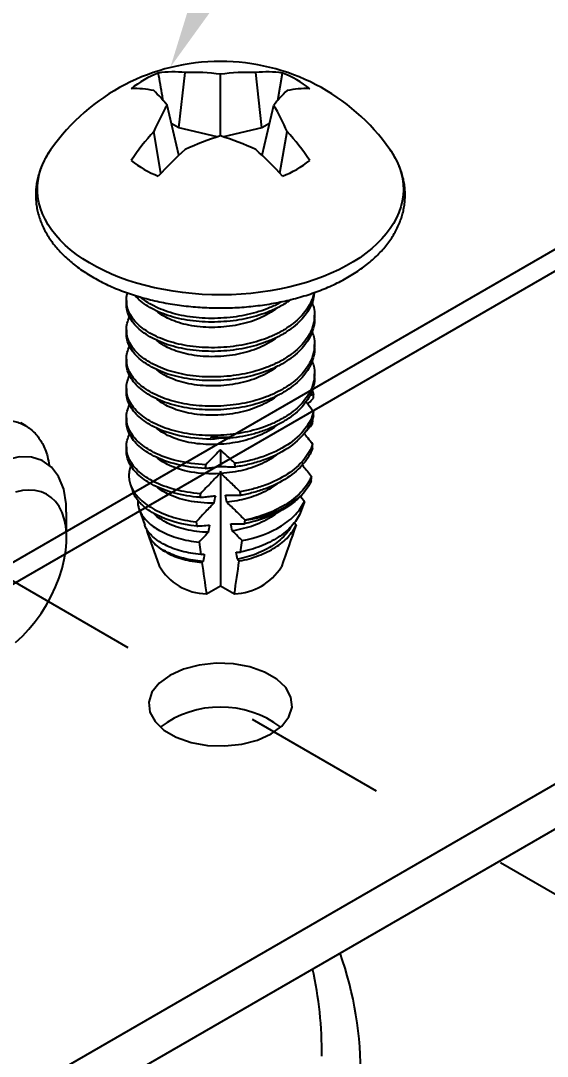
# Model space of a CAD drawing. Extents: x 0 to 17.5, y -9 to 0.
# Drawn here: x 11.488 to 11.947, y -4.845 to -3.943 of the extents above; entities that cross this region are included whole.
import ezdxf
from ezdxf import colors
from ezdxf.entities.mleader import LeaderData, LeaderLine
from ezdxf.math import Vec2, Vec3

# ---------------------------------------------------------------- set-up
doc = ezdxf.new("R2010")
doc.units = 0
doc.header["$LTSCALE"] = 0.5
doc.header["$MEASUREMENT"] = 0
doc.linetypes.add('CENTER', pattern=[2, 1.25, -0.25, 0.25, -0.25])
for name, color, linetype in [('Centerline', 210, 'CENTER'), ('FAB DWG', 221, 'CONTINUOUS'), ('Hardware', 242, 'CONTINUOUS'), ('WallMount Bracket', 190, 'CONTINUOUS')]:
    doc.layers.add(name, color=color, linetype=linetype)
doc.styles.get("Standard").update_dxf_attribs({"font": 'arial.ttf'})

msp = doc.modelspace()

# ---------------------------------------------------------------- linework, layer by layer
at = {"layer": 'Centerline', "transparency": 16777216}
msp.add_line((11.03996, -4.17662), (15.11535, -6.52955), dxfattribs=at)
at = {"layer": 'Hardware', "linetype": 'Continuous', "lineweight": 25, "transparency": 16777216}
for p, q in [((11.62574, -4.03639), (11.63106, -3.98826)), ((11.66189, -4.04351), (11.66189, -3.98979)), ((11.69805, -4.03639), (11.69272, -3.98826)), ((11.7118, -4.01267), (11.71605, -3.9887)), ((11.62559, -4.0604), (11.61536, -4.01665)), ((11.6982, -4.0604), (11.70842, -4.01665)), ((11.62574, -4.03639), (11.61908, -4.03255)), ((11.70471, -4.03255), (11.69805, -4.03639)), ((11.61003, -4.07606), (11.6038, -4.0396)), ((11.65916, -4.04439), (11.62574, -4.03639)), ((11.69805, -4.03639), (11.66463, -4.04439)), ((11.71375, -4.07606), (11.71999, -4.0396)), ((11.57989, -4.18695), (11.57989, -4.19014)), ((11.74389, -4.2029), (11.74389, -4.19971)), ((11.57989, -4.21247), (11.57989, -4.21566)), ((11.74389, -4.22841), (11.74389, -4.22522)), ((11.57989, -4.23798), (11.57989, -4.24117)), ((11.74389, -4.25393), (11.74389, -4.25074)), ((11.57989, -4.2635), (11.57989, -4.26669)), ((11.74178, -4.2651), (11.7431, -4.2691)), ((11.7431, -4.2691), (11.73978, -4.26966)), ((11.49219, -4.29612), (11.48777, -4.29357)), ((11.57989, -4.28902), (11.57989, -4.29221)), ((11.74232, -4.29173), (11.74134, -4.29186)), ((11.74181, -4.2905), (11.74232, -4.29173)), ((11.66189, -4.30602), (11.66189, -4.30653)), ((11.57989, -4.31453), (11.57989, -4.31772)), ((11.66189, -4.31689), (11.66189, -4.3314)), ((11.66189, -4.33551), (11.66189, -4.43538)), ((11.5835, -4.34755), (11.58556, -4.35335)), ((11.73505, -4.36198), (11.73145, -4.37219)), ((11.52778, -4.39369), (11.52778, -4.37144)), ((11.59096, -4.36859), (11.59593, -4.38262)), ((11.64067, -4.37975), (11.6412, -4.38342)), ((11.68288, -4.38135), (11.68332, -4.37827)), ((11.68332, -4.37827), (11.68332, -4.37825)), ((11.72638, -4.38053), (11.72785, -4.38242)), ((11.59813, -4.38882), (11.6085, -4.41809)), ((11.64321, -4.3975), (11.64473, -4.40809)), ((11.67934, -4.40611), (11.68078, -4.39605)), ((11.61557, -4.40682), (11.61587, -4.40645)), ((11.64966, -4.44244), (11.66189, -4.43538)), ((11.66189, -4.43538), (11.67413, -4.44244))]:
    msp.add_line(p, q, dxfattribs=at)
at = {"layer": 'Hardware', "linetype": 'Continuous', "lineweight": 25, "transparency": 16777216, "flags": 128}
for points in [[(11.80968, -4.05533), (11.81062, -4.0567), (11.81349, -4.06136), (11.81593, -4.0661), (11.81793, -4.07091), (11.81947, -4.07577), (11.82056, -4.08067), (11.82119, -4.0856), (11.82136, -4.09054), (11.82108, -4.09548), (11.82033, -4.10041), (11.81913, -4.1053), (11.81747, -4.11015), (11.81536, -4.11495), (11.81282, -4.11966), (11.80983, -4.1243), (11.80642, -4.12883), (11.8026, -4.13326), (11.79837, -4.13755), (11.79374, -4.14171), (11.78874, -4.14572), (11.78337, -4.14957), (11.77764, -4.15325), (11.77159, -4.15675), (11.76522, -4.16005), (11.75855, -4.16315), (11.7516, -4.16604), (11.74439, -4.16871), (11.73695, -4.17115), (11.72929, -4.17336), (11.72143, -4.17533), (11.71341, -4.17705), (11.70523, -4.17852), (11.69693, -4.17974), (11.68853, -4.18069), (11.68005, -4.18139), (11.67152, -4.18182), (11.66296, -4.18199), (11.6544, -4.18189), (11.64586, -4.18152), (11.63737, -4.18089), (11.62895, -4.18), (11.62062, -4.17885), (11.61241, -4.17744), (11.60434, -4.17578), (11.59644, -4.17388), (11.58873, -4.17173), (11.58123, -4.16934), (11.57396, -4.16673), (11.56695, -4.16389), (11.56021, -4.16085), (11.55376, -4.15759), (11.54762, -4.15414), (11.54182, -4.15051), (11.53636, -4.1467), (11.53126, -4.14273), (11.52654, -4.13861), (11.52221, -4.13434), (11.51828, -4.12995), (11.51476, -4.12544), (11.51167, -4.12083), (11.50902, -4.11613), (11.5068, -4.11136), (11.50503, -4.10652), (11.50371, -4.10164), (11.50285, -4.09672), (11.50245, -4.09178), (11.50251, -4.08684), (11.50303, -4.0819), (11.504, -4.07699), (11.50543, -4.07212), (11.50731, -4.06729), (11.50964, -4.06254), (11.51241, -4.05786), (11.51411, -4.05533)], [(11.52749, -4.37144), (11.52749, -4.36407), (11.52523, -4.35117), (11.52082, -4.34033), (11.51456, -4.3321), (11.50657, -4.32635), (11.49705, -4.32335), (11.48633, -4.32323), (11.47517, -4.3259), (11.46351, -4.33118), (11.45171, -4.33898), (11.44016, -4.34909), (11.42951, -4.36096), (11.41976, -4.37445), (11.41131, -4.38898), (11.40431, -4.40431), (11.39913, -4.41982), (11.39579, -4.43524), (11.39444, -4.44974), (11.395, -4.46333), (11.39687, -4.4732), (11.39999, -4.48205), (11.39999, -4.48205)], [(11.48332, -4.48476), (11.48926, -4.47926), (11.49498, -4.47318), (11.50041, -4.46657), (11.50548, -4.45952), (11.51015, -4.45211), (11.51436, -4.44441), (11.51806, -4.43652), (11.52121, -4.42853), (11.52378, -4.42052), (11.52573, -4.41259), (11.52704, -4.40483), (11.5277, -4.39732), (11.5277, -4.39015), (11.52704, -4.38341), (11.52573, -4.37716), (11.52378, -4.37148), (11.52121, -4.36643), (11.51806, -4.36208), (11.51436, -4.35846), (11.51015, -4.35562), (11.50548, -4.3536), (11.50041, -4.35241), (11.49498, -4.35207), (11.48926, -4.35258), (11.48332, -4.35394)]]:
    msp.add_lwpolyline(points, dxfattribs=at)
at = {"layer": 'Hardware', "linetype": 'Continuous', "lineweight": 25, "transparency": 16777216}
for centre, radius, start, end in [((11.66189, -4.15915), 0.1806, 35.08802, 144.91198), ((11.62107, -4.07656), 0.08886, 83.54521, 98.62958), ((11.63825, -4.1549), 0.16679, 81.85049, 92.46962), ((11.68554, -4.1549), 0.16679, 87.53038, 98.14951), ((11.70271, -4.07656), 0.08886, 81.37042, 96.45479), ((11.6399, -4.07173), 0.08903, 111.17344, 128.82118), ((11.68389, -4.07173), 0.08903, 51.17882, 68.82656), ((11.58758, -4.07955), 0.07727, 77.88545, 92.59372), ((11.5246, -4.08803), 0.11546, 38.18304, 46.6966), ((11.79918, -4.08803), 0.11546, 133.3034, 141.81696), ((11.7362, -4.07955), 0.07727, 87.40628, 102.11455), ((11.7864, -4.11726), 0.19843, 149.53505, 156.95991), ((11.53738, -4.11726), 0.19843, 23.04009, 30.46495), ((11.77481, -4.19325), 0.2299, 138.06274, 146.0598), ((11.54897, -4.19325), 0.2299, 33.9402, 41.93726), ((11.74209, -4.2987), 0.26749, 107.44665, 114.52408), ((11.58169, -4.2987), 0.26749, 65.47592, 72.55335), ((11.86908, -4.31792), 0.3544, 132.19105, 137.51163), ((11.4547, -4.31792), 0.3544, 42.48837, 47.80895), ((11.6399, -3.99552), 0.08903, 231.17882, 248.82656), ((11.68389, -3.99552), 0.08903, 291.17344, 308.82118), ((11.66189, -4.16425), 0.14177, 266.7004, 273.2996), ((11.6729, -4.28783), 0.09104, 276.57233, 310.88142), ((11.62342, -4.37992), 0.0268, 193.29122, 219.6054), ((11.65046, -4.39412), 0.04832, 209.72886, 269.0481), ((11.67278, -4.39291), 0.04954, 271.5526, 328.44203)]:
    msp.add_arc(centre, radius, start, end, dxfattribs=at)
for major_axis, ratio, start_param, end_param in [((0.06232, 0.5129), 0.103906, 5.42916, 5.436395), ((0.05515, 0.57973), 0.104683, 5.300658, 5.308015), ((0.06232, 0.5129), 0.103906, 5.372578, 5.379532), ((0.06232, 0.5129), 0.103906, 0.963001, 0.96771), ((-0.06232, 0.5129), 0.103906, 5.317478, 5.320184), ((0.05515, 0.57973), 0.104683, 5.243173, 5.250235), ((0.06232, 0.5129), 0.103906, 1.019851, 1.027134), ((-0.06232, 0.5129), 0.103906, 5.25905, 5.266216), ((0.04947, 0.4071), 0.103906, 0.863326, 0.870497), ((-0.04947, 0.4071), 0.103906, 5.412877, 5.419859), ((0.05515, 0.57973), 0.104683, 5.187803, 5.194622), ((0.06232, 0.5129), 0.103906, 1.077103, 1.084107), ((0.04947, 0.4071), 0.103906, 0.931604, 0.951243), ((-0.04947, 0.4071), 0.103906, 5.334093, 5.35328), ((-0.06232, 0.5129), 0.103906, 5.202957, 5.209856), ((0.04947, 0.4071), 0.103906, 1.008321, 1.0268), ((-0.04947, 0.4071), 0.103906, 5.26015, 5.278251), ((0.04947, 0.4071), 0.103906, 1.080833, 1.098422), ((-0.04947, 0.4071), 0.103906, 5.189906, 5.207169)]:
    msp.add_ellipse((11.66189, -4.60399), major_axis=major_axis, ratio=ratio, start_param=start_param, end_param=end_param, dxfattribs=at)
for points, knots in [([(11.61198, -4.0127), (11.61175, -4.01143), (11.61033, -4.00343), (11.60892, -3.99543), (11.60774, -3.9887)], [0, 0, 0, 0, 0.159134, 1, 1, 1, 1]), ([(11.51411, -4.05539), (11.51328, -4.05658), (11.51137, -4.05933), (11.50884, -4.06378), (11.50645, -4.0687), (11.50449, -4.07368), (11.50295, -4.07871), (11.50183, -4.08376), (11.50112, -4.08883), (11.50083, -4.0939), (11.50095, -4.09897), (11.50149, -4.104), (11.50242, -4.10901), (11.50376, -4.11397), (11.5055, -4.11888), (11.50764, -4.12372), (11.51018, -4.1285), (11.51312, -4.13319), (11.51644, -4.13779), (11.52015, -4.14227), (11.52423, -4.14663), (11.52868, -4.15086), (11.53348, -4.15494), (11.53862, -4.15885), (11.54408, -4.16259), (11.54984, -4.16615), (11.55589, -4.16951), (11.5622, -4.17268), (11.56877, -4.17564), (11.57556, -4.17838), (11.58257, -4.18091), (11.58977, -4.18321), (11.59715, -4.18529), (11.60468, -4.18714), (11.61236, -4.18875), (11.62015, -4.19013), (11.62805, -4.19127), (11.63603, -4.19217), (11.64407, -4.19283), (11.65215, -4.19325), (11.66026, -4.19342), (11.66837, -4.19335), (11.67647, -4.19303), (11.68453, -4.19247), (11.69253, -4.19166), (11.70046, -4.19062), (11.7083, -4.18934), (11.71602, -4.18782), (11.72361, -4.18606), (11.73105, -4.18408), (11.73833, -4.18186), (11.74542, -4.17943), (11.7523, -4.17677), (11.75897, -4.1739), (11.76539, -4.17081), (11.77156, -4.16752), (11.77746, -4.16402), (11.78307, -4.16034), (11.78837, -4.15646), (11.79334, -4.15241), (11.79798, -4.14819), (11.80226, -4.14381), (11.80616, -4.13929), (11.80968, -4.13464), (11.81279, -4.12987), (11.8155, -4.12501), (11.81779, -4.12008), (11.81966, -4.11509), (11.82112, -4.11005), (11.82215, -4.10499), (11.82276, -4.09992), (11.82296, -4.09485), (11.82275, -4.0898), (11.82213, -4.08476), (11.82111, -4.07977), (11.81968, -4.07482), (11.81785, -4.06992), (11.81563, -4.06509), (11.81299, -4.06034), (11.81077, -4.05679), (11.80932, -4.05487), (11.80901, -4.05446)], [0, 0, 0, 0, 0.009774, 0.022605, 0.035323, 0.047923, 0.060408, 0.072789, 0.085082, 0.097311, 0.109503, 0.121686, 0.133882, 0.146119, 0.158423, 0.170815, 0.18331, 0.195913, 0.208627, 0.221444, 0.234353, 0.24734, 0.260389, 0.273482, 0.286607, 0.299749, 0.3129, 0.326049, 0.339191, 0.352324, 0.365445, 0.378554, 0.391651, 0.404736, 0.41781, 0.430873, 0.443929, 0.456977, 0.47002, 0.483059, 0.496096, 0.509132, 0.52217, 0.535209, 0.548253, 0.561302, 0.574358, 0.587424, 0.6005, 0.613588, 0.62669, 0.639806, 0.652938, 0.666086, 0.679249, 0.692426, 0.705615, 0.718811, 0.732008, 0.745194, 0.758358, 0.771484, 0.784557, 0.797558, 0.810469, 0.823276, 0.835969, 0.848544, 0.861005, 0.873365, 0.885642, 0.897861, 0.91005, 0.922233, 0.934435, 0.946685, 0.959006, 0.97142, 0.983937, 0.996565, 1, 1, 1, 1]), ([(11.60391, -4.21719), (11.60155, -4.21589), (11.59676, -4.21323), (11.59084, -4.20862), (11.58598, -4.20356), (11.58246, -4.19814), (11.5803, -4.19249), (11.57974, -4.18679), (11.58001, -4.18269), (11.58085, -4.18056), (11.58096, -4.18028)], [0, 0, 0, 0, 0.135005, 0.273561, 0.414589, 0.556888, 0.699186, 0.840215, 0.97877, 1, 1, 1, 1]), ([(11.60391, -4.19487), (11.60155, -4.19356), (11.59678, -4.1909), (11.59123, -4.18668), (11.58855, -4.1837), (11.58738, -4.1824)], [0, 0, 0, 0, 0.3542781, 0.7178725, 1, 1, 1, 1]), ([(11.60391, -4.19168), (11.60152, -4.19038), (11.59708, -4.18795), (11.59362, -4.18511), (11.59202, -4.1838)], [0, 0, 0, 0, 0.536867, 1, 1, 1, 1]), ([(11.74363, -4.17999), (11.74352, -4.18143), (11.74324, -4.18504), (11.74128, -4.19069), (11.73796, -4.19693), (11.73326, -4.20299), (11.72726, -4.20877), (11.72005, -4.2141), (11.7118, -4.21884), (11.70274, -4.22285), (11.69314, -4.22608), (11.68317, -4.22851), (11.67286, -4.23018), (11.6622, -4.23114), (11.65136, -4.2313), (11.64061, -4.23065), (11.63023, -4.22917), (11.62052, -4.22692), (11.61161, -4.22403), (11.60645, -4.22159), (11.60391, -4.22038)], [0, 0, 0, 0, 0.036352, 0.091419, 0.146485, 0.203, 0.260523, 0.318564, 0.376605, 0.434129, 0.490643, 0.545709, 0.600776, 0.65729, 0.714814, 0.772855, 0.830896, 0.888419, 0.944934, 1, 1, 1, 1]), ([(11.74326, -4.18012), (11.74322, -4.18045), (11.74298, -4.18294), (11.74123, -4.1875), (11.73797, -4.19374), (11.73326, -4.1998), (11.72727, -4.20558), (11.72005, -4.21092), (11.7118, -4.21565), (11.70274, -4.21967), (11.69314, -4.22289), (11.68317, -4.22532), (11.67286, -4.227), (11.6622, -4.22795), (11.65136, -4.22812), (11.64061, -4.22746), (11.63023, -4.22598), (11.62052, -4.22373), (11.61161, -4.22084), (11.60645, -4.2184), (11.60391, -4.21719)], [0, 0, 0, 0, 0.008494, 0.065152, 0.12181, 0.179959, 0.239145, 0.298864, 0.358583, 0.417769, 0.475918, 0.532576, 0.589234, 0.647383, 0.706569, 0.766288, 0.826007, 0.885193, 0.943342, 1, 1, 1, 1]), ([(11.72304, -4.18615), (11.722, -4.18694), (11.71861, -4.18953), (11.71176, -4.1933), (11.70275, -4.19734), (11.69314, -4.20056), (11.68317, -4.20299), (11.67286, -4.20467), (11.6622, -4.20562), (11.65136, -4.20579), (11.64061, -4.20513), (11.63023, -4.20366), (11.62052, -4.2014), (11.61161, -4.19851), (11.60645, -4.19607), (11.60391, -4.19487)], [0, 0, 0, 0, 0.035971, 0.118082, 0.199461, 0.279412, 0.357314, 0.435217, 0.515168, 0.596546, 0.678657, 0.760768, 0.842146, 0.922097, 1, 1, 1, 1]), ([(11.60391, -4.22038), (11.60155, -4.21907), (11.59676, -4.21642), (11.59084, -4.2118), (11.58598, -4.20675), (11.58247, -4.20133), (11.58028, -4.19575), (11.58004, -4.19198), (11.57992, -4.19014)], [0, 0, 0, 0, 0.161612, 0.327474, 0.496296, 0.666639, 0.836981, 1, 1, 1, 1]), ([(11.71532, -4.18791), (11.7141, -4.18863), (11.71021, -4.19095), (11.70271, -4.19413), (11.69315, -4.19738), (11.68317, -4.1998), (11.67286, -4.20148), (11.6622, -4.20243), (11.65136, -4.2026), (11.64061, -4.20194), (11.63023, -4.20047), (11.62052, -4.19821), (11.61161, -4.19533), (11.60645, -4.19288), (11.60391, -4.19168)], [0, 0, 0, 0, 0.039997, 0.12858, 0.21561, 0.30041, 0.38521, 0.472241, 0.560824, 0.650205, 0.739586, 0.82817, 0.9152, 1, 1, 1, 1]), ([(11.74178, -4.18853), (11.74232, -4.19006), (11.74364, -4.19382), (11.7441, -4.19991), (11.74339, -4.20658), (11.74131, -4.21302), (11.73795, -4.21926), (11.73327, -4.22532), (11.72726, -4.2311), (11.72005, -4.23643), (11.7118, -4.24117), (11.70274, -4.24518), (11.69314, -4.24841), (11.68317, -4.25083), (11.67286, -4.25251), (11.6622, -4.25347), (11.65136, -4.25363), (11.64061, -4.25297), (11.63023, -4.2515), (11.62052, -4.24925), (11.61161, -4.24636), (11.60645, -4.24392), (11.60391, -4.24271)], [0, 0, 0, 0, 0.035243, 0.086738, 0.137331, 0.186627, 0.235923, 0.286516, 0.338011, 0.38997, 0.441929, 0.493425, 0.544017, 0.593313, 0.64261, 0.693202, 0.744698, 0.796657, 0.848616, 0.900111, 0.950704, 1, 1, 1, 1]), ([(11.71111, -4.19345), (11.71007, -4.19429), (11.70684, -4.19692), (11.70013, -4.20061), (11.69138, -4.20438), (11.68201, -4.2072), (11.67224, -4.20912), (11.66212, -4.21023), (11.65179, -4.21045), (11.64163, -4.20973), (11.63205, -4.20808), (11.62329, -4.20565), (11.61832, -4.20342), (11.61587, -4.20232)], [0, 0, 0, 0, 0.046059, 0.143505, 0.2397, 0.333488, 0.425522, 0.520231, 0.616978, 0.714564, 0.811729, 0.907243, 1, 1, 1, 1]), ([(11.60391, -4.24271), (11.60155, -4.2414), (11.59676, -4.23875), (11.59084, -4.23413), (11.58598, -4.22908), (11.58245, -4.22365), (11.58032, -4.21801), (11.57967, -4.21231), (11.58034, -4.20668), (11.58191, -4.20305), (11.58268, -4.20126)], [0, 0, 0, 0, 0.121282, 0.245753, 0.372446, 0.50028, 0.628113, 0.754806, 0.879277, 1, 1, 1, 1]), ([(11.74387, -4.2029), (11.74388, -4.20298), (11.74411, -4.20528), (11.74328, -4.20977), (11.74134, -4.21621), (11.73794, -4.22245), (11.73327, -4.22851), (11.72726, -4.23429), (11.72005, -4.23962), (11.7118, -4.24435), (11.70274, -4.24837), (11.69314, -4.2516), (11.68317, -4.25402), (11.67286, -4.2557), (11.6622, -4.25666), (11.65136, -4.25682), (11.64061, -4.25616), (11.63023, -4.25469), (11.62052, -4.25244), (11.61161, -4.24955), (11.60645, -4.24711), (11.60391, -4.2459)], [0, 0, 0, 0, 0.001935, 0.057225, 0.111099, 0.164972, 0.220263, 0.27654, 0.333324, 0.390108, 0.446385, 0.501676, 0.555549, 0.609423, 0.664713, 0.720991, 0.777775, 0.834559, 0.890836, 0.946126, 1, 1, 1, 1]), ([(11.61587, -4.20232), (11.61359, -4.20111), (11.60985, -4.19913), (11.60712, -4.19675), (11.60606, -4.19583)], [0, 0, 0, 0, 0.609878, 1, 1, 1, 1]), ([(11.60391, -4.2459), (11.60155, -4.24459), (11.59676, -4.24194), (11.59084, -4.23732), (11.58598, -4.23227), (11.58247, -4.22684), (11.58028, -4.22127), (11.58004, -4.2175), (11.57992, -4.21565)], [0, 0, 0, 0, 0.161612, 0.327474, 0.496296, 0.666639, 0.836981, 1, 1, 1, 1]), ([(11.74178, -4.21405), (11.74232, -4.21558), (11.74364, -4.21934), (11.7441, -4.22543), (11.74339, -4.2321), (11.74131, -4.23854), (11.73795, -4.24477), (11.73327, -4.25084), (11.72726, -4.25662), (11.72005, -4.26195), (11.7118, -4.26668), (11.70274, -4.2707), (11.69314, -4.27393), (11.68317, -4.27635), (11.67286, -4.27803), (11.6622, -4.27898), (11.65136, -4.27915), (11.64061, -4.27849), (11.63023, -4.27702), (11.62052, -4.27477), (11.61161, -4.27188), (11.60645, -4.26943), (11.60391, -4.26823)], [0, 0, 0, 0, 0.035243, 0.086738, 0.137331, 0.186627, 0.235923, 0.286516, 0.338011, 0.38997, 0.441929, 0.493425, 0.544017, 0.593313, 0.64261, 0.693202, 0.744698, 0.796657, 0.848616, 0.900111, 0.950704, 1, 1, 1, 1]), ([(11.61587, -4.22783), (11.61359, -4.22663), (11.60985, -4.22465), (11.60712, -4.22227), (11.60606, -4.22134)], [0, 0, 0, 0, 0.609878, 1, 1, 1, 1]), ([(11.71111, -4.21897), (11.71007, -4.21981), (11.70684, -4.22244), (11.70013, -4.22613), (11.69138, -4.2299), (11.68201, -4.23271), (11.67224, -4.23464), (11.66212, -4.23575), (11.65179, -4.23596), (11.64163, -4.23524), (11.63205, -4.23359), (11.62329, -4.23117), (11.61832, -4.22893), (11.61587, -4.22783)], [0, 0, 0, 0, 0.046059, 0.143505, 0.2397, 0.333488, 0.425522, 0.520231, 0.616978, 0.714564, 0.811729, 0.907243, 1, 1, 1, 1]), ([(11.60391, -4.26823), (11.60155, -4.26692), (11.59676, -4.26427), (11.59084, -4.25965), (11.58598, -4.25459), (11.58245, -4.24917), (11.58032, -4.24353), (11.57967, -4.23782), (11.58034, -4.2322), (11.58191, -4.22857), (11.58268, -4.22678)], [0, 0, 0, 0, 0.121282, 0.245753, 0.372446, 0.50028, 0.628113, 0.754806, 0.879277, 1, 1, 1, 1]), ([(11.74387, -4.22841), (11.74388, -4.22849), (11.74411, -4.2308), (11.74328, -4.23529), (11.74134, -4.24172), (11.73794, -4.24796), (11.73327, -4.25403), (11.72726, -4.25981), (11.72005, -4.26514), (11.7118, -4.26987), (11.70274, -4.27389), (11.69314, -4.27712), (11.68317, -4.27954), (11.67286, -4.28122), (11.6622, -4.28217), (11.65136, -4.28234), (11.64061, -4.28168), (11.63023, -4.28021), (11.62052, -4.27795), (11.61161, -4.27507), (11.60645, -4.27262), (11.60391, -4.27142)], [0, 0, 0, 0, 0.001935, 0.057225, 0.111099, 0.164972, 0.220263, 0.27654, 0.333324, 0.390108, 0.446385, 0.501676, 0.555549, 0.609423, 0.664713, 0.720991, 0.777775, 0.834559, 0.890836, 0.946126, 1, 1, 1, 1]), ([(11.74178, -4.23957), (11.74232, -4.2411), (11.74364, -4.24485), (11.7441, -4.25094), (11.74339, -4.25761), (11.74131, -4.26405), (11.73795, -4.27029), (11.73327, -4.27636), (11.72726, -4.28214), (11.72005, -4.28747), (11.7118, -4.2922), (11.70274, -4.29622), (11.69314, -4.29944), (11.68317, -4.30187), (11.67286, -4.30355), (11.6622, -4.3045), (11.65136, -4.30467), (11.64061, -4.30401), (11.63023, -4.30253), (11.62052, -4.30028), (11.61161, -4.29739), (11.60645, -4.29495), (11.60391, -4.29375)], [0, 0, 0, 0, 0.035243, 0.086738, 0.137331, 0.186627, 0.235923, 0.286516, 0.338011, 0.38997, 0.441929, 0.493425, 0.544017, 0.593313, 0.64261, 0.693202, 0.744698, 0.796657, 0.848616, 0.900111, 0.950704, 1, 1, 1, 1]), ([(11.60391, -4.27142), (11.60155, -4.27011), (11.59676, -4.26746), (11.59084, -4.26284), (11.58598, -4.25778), (11.58247, -4.25236), (11.58028, -4.24678), (11.58004, -4.24301), (11.57992, -4.24117)], [0, 0, 0, 0, 0.161612, 0.327474, 0.496296, 0.666639, 0.836981, 1, 1, 1, 1]), ([(11.61587, -4.25335), (11.61359, -4.25214), (11.60985, -4.25017), (11.60712, -4.24779), (11.60606, -4.24686)], [0, 0, 0, 0, 0.609878, 1, 1, 1, 1]), ([(11.71111, -4.24448), (11.71007, -4.24533), (11.70684, -4.24796), (11.70013, -4.25165), (11.69138, -4.25541), (11.68201, -4.25823), (11.67224, -4.26015), (11.66212, -4.26127), (11.65179, -4.26148), (11.64163, -4.26076), (11.63205, -4.25911), (11.62329, -4.25668), (11.61832, -4.25445), (11.61587, -4.25335)], [0, 0, 0, 0, 0.046059, 0.143505, 0.2397, 0.333488, 0.425522, 0.520231, 0.616978, 0.714564, 0.811729, 0.907243, 1, 1, 1, 1]), ([(11.60391, -4.29375), (11.60155, -4.29244), (11.59676, -4.28978), (11.59084, -4.28517), (11.58598, -4.28011), (11.58245, -4.27469), (11.58032, -4.26905), (11.57967, -4.26334), (11.58034, -4.25771), (11.58191, -4.25409), (11.58268, -4.2523)], [0, 0, 0, 0, 0.121282, 0.245753, 0.372446, 0.50028, 0.628113, 0.754806, 0.879277, 1, 1, 1, 1]), ([(11.74387, -4.25393), (11.74388, -4.25401), (11.74411, -4.25632), (11.74328, -4.26081), (11.74134, -4.26724), (11.73794, -4.27348), (11.73327, -4.27955), (11.72726, -4.28532), (11.71993, -4.29074), (11.71138, -4.29562), (11.70181, -4.29978), (11.69168, -4.30305), (11.68114, -4.3055), (11.67391, -4.30644), (11.67027, -4.30691)], [0, 0, 0, 0, 0.003104, 0.091828, 0.178278, 0.264728, 0.353451, 0.443758, 0.534878, 0.630555, 0.725292, 0.818202, 0.908617, 1, 1, 1, 1]), ([(11.60391, -4.29693), (11.60155, -4.29563), (11.59676, -4.29297), (11.59084, -4.28836), (11.58598, -4.2833), (11.58247, -4.27788), (11.58028, -4.2723), (11.58004, -4.26853), (11.57992, -4.26669)], [0, 0, 0, 0, 0.161612, 0.327474, 0.496296, 0.666639, 0.836981, 1, 1, 1, 1]), ([(11.61587, -4.27887), (11.61359, -4.27766), (11.60985, -4.27568), (11.60712, -4.27331), (11.60606, -4.27238)], [0, 0, 0, 0, 0.609878, 1, 1, 1, 1]), ([(11.71111, -4.27), (11.71007, -4.27084), (11.70684, -4.27347), (11.70013, -4.27716), (11.69138, -4.28093), (11.68201, -4.28375), (11.67224, -4.28567), (11.66212, -4.28678), (11.65179, -4.287), (11.64163, -4.28628), (11.63205, -4.28463), (11.62329, -4.2822), (11.61832, -4.27997), (11.61587, -4.27887)], [0, 0, 0, 0, 0.046059, 0.143505, 0.2397, 0.333488, 0.425522, 0.520231, 0.616978, 0.714564, 0.811729, 0.907243, 1, 1, 1, 1]), ([(11.7363, -4.27529), (11.73695, -4.27606), (11.73922, -4.27877), (11.74146, -4.28154), (11.74307, -4.28353)], [0, 0, 0, 0, 0.283424, 1, 1, 1, 1]), ([(11.73798, -4.27729), (11.73832, -4.27693), (11.74001, -4.27515), (11.74168, -4.27335), (11.74301, -4.27192)], [0, 0, 0, 0, 0.205004, 1, 1, 1, 1]), ([(11.60391, -4.31926), (11.60155, -4.31795), (11.59676, -4.3153), (11.59084, -4.31068), (11.58598, -4.30563), (11.58245, -4.3002), (11.58032, -4.29456), (11.57967, -4.28886), (11.58034, -4.28323), (11.58191, -4.2796), (11.58268, -4.27782)], [0, 0, 0, 0, 0.121282, 0.245753, 0.372446, 0.50028, 0.628113, 0.754806, 0.879277, 1, 1, 1, 1]), ([(11.74307, -4.28353), (11.74246, -4.28619), (11.74154, -4.28874), (11.73907, -4.29379), (11.73749, -4.29632), (11.73175, -4.30375), (11.72653, -4.3085), (11.71392, -4.3168), (11.70655, -4.32034), (11.69483, -4.32438), (11.69082, -4.32553), (11.68275, -4.3274), (11.67869, -4.32814), (11.67444, -4.32873)], [0, 0, 0, 0, 0.125, 0.125, 0.25, 0.25, 0.5, 0.5, 0.75, 0.75, 0.875, 0.875, 1, 1, 1, 1]), ([(11.36801, -4.39098), (11.37058, -4.38505), (11.37572, -4.37319), (11.38548, -4.35628), (11.39644, -4.34045), (11.40851, -4.32623), (11.42118, -4.31413), (11.43413, -4.30444), (11.44708, -4.29723), (11.45975, -4.29261), (11.47181, -4.2908), (11.48279, -4.29186), (11.49245, -4.2957), (11.50062, -4.30214), (11.50695, -4.3112), (11.51104, -4.32076), (11.5121, -4.32797), (11.51249, -4.33061)], [0, 0, 0, 0, 0.0675653, 0.1353056, 0.2043288, 0.2737907, 0.3428139, 0.4105543, 0.4782946, 0.5473178, 0.6167797, 0.6858029, 0.7535432, 0.8212835, 0.8903068, 0.9597687, 1, 1, 1, 1]), ([(11.60391, -4.32245), (11.60155, -4.32114), (11.59676, -4.31849), (11.59084, -4.31387), (11.58598, -4.30882), (11.58247, -4.30339), (11.58028, -4.29782), (11.58004, -4.29405), (11.57992, -4.29221)], [0, 0, 0, 0, 0.161612, 0.327474, 0.496296, 0.666639, 0.836981, 1, 1, 1, 1]), ([(11.74298, -4.28709), (11.74235, -4.28972), (11.74142, -4.29223), (11.73893, -4.29722), (11.73735, -4.29971), (11.73163, -4.30705), (11.72645, -4.31174), (11.71399, -4.31995), (11.70672, -4.32345), (11.69515, -4.32748), (11.69119, -4.32862), (11.68321, -4.3305), (11.67921, -4.33124), (11.67502, -4.33184)], [0, 0, 0, 0, 0.125, 0.125, 0.25, 0.25, 0.5, 0.5, 0.75, 0.75, 0.875, 0.875, 1, 1, 1, 1]), ([(11.73577, -4.30152), (11.73664, -4.30058), (11.73879, -4.29826), (11.74094, -4.29594), (11.74221, -4.29456)], [0, 0, 0, 0, 0.407328, 1, 1, 1, 1]), ([(11.60391, -4.34478), (11.60155, -4.34347), (11.59676, -4.34082), (11.59084, -4.3362), (11.58598, -4.33114), (11.58245, -4.32572), (11.58032, -4.32008), (11.57967, -4.31437), (11.58034, -4.30875), (11.58191, -4.30512), (11.58268, -4.30333)], [0, 0, 0, 0, 0.121282, 0.245753, 0.372446, 0.50028, 0.628113, 0.754806, 0.879277, 1, 1, 1, 1]), ([(11.65335, -4.30775), (11.64398, -4.30766), (11.63466, -4.30663), (11.61774, -4.30287), (11.61016, -4.30015), (11.60391, -4.29693)], [0, 0, 0, 0, 0.5, 0.5, 1, 1, 1, 1]), ([(11.61587, -4.30438), (11.61359, -4.30318), (11.60984, -4.3012), (11.60711, -4.29882), (11.60605, -4.29788)], [0, 0, 0, 0, 0.6089354, 1, 1, 1, 1]), ([(11.71104, -4.29557), (11.71002, -4.2964), (11.70681, -4.29901), (11.70013, -4.30268), (11.69138, -4.30645), (11.68201, -4.30926), (11.67224, -4.31119), (11.66212, -4.3123), (11.65179, -4.31251), (11.64163, -4.3118), (11.63205, -4.31015), (11.62329, -4.30772), (11.61832, -4.30548), (11.61587, -4.30438)], [0, 0, 0, 0, 0.045066, 0.142613, 0.238908, 0.332794, 0.424924, 0.519732, 0.616579, 0.714267, 0.811533, 0.907146, 1, 1, 1, 1]), ([(11.73475, -4.30261), (11.73582, -4.30392), (11.73834, -4.30702), (11.74083, -4.31015), (11.74226, -4.31196)], [0, 0, 0, 0, 0.423553, 1, 1, 1, 1]), ([(11.65335, -4.30775), (11.65558, -4.30749), (11.65784, -4.30719), (11.66012, -4.30682), (11.66071, -4.30673), (11.6613, -4.30663), (11.66189, -4.30653)], [0, 0, 0, 0, 0.0002773588, 0.0002773588, 0.0002773588, 0.0003491859, 0.0003491859, 0.0003491859, 0.0003491859]), ([(11.66189, -4.30653), (11.6619, -4.30653), (11.66191, -4.30653), (11.66192, -4.30653), (11.66333, -4.30661), (11.66472, -4.30669), (11.66611, -4.30675), (11.6675, -4.30681), (11.66889, -4.30687), (11.67027, -4.30691)], [0.0002760163, 0.0002760163, 0.0002760163, 0.0002760163, 0.0002773503, 0.0002773503, 0.0002773503, 0.0004555399, 0.0004555399, 0.0004555399, 0.0006337502, 0.0006337502, 0.0006337502, 0.0006337502]), ([(11.74226, -4.31196), (11.7415, -4.31433), (11.74049, -4.3166), (11.7379, -4.32118), (11.73633, -4.32346), (11.73076, -4.33016), (11.72592, -4.33443), (11.71446, -4.34196), (11.70784, -4.34523), (11.69731, -4.3491), (11.6937, -4.35023), (11.6864, -4.35213), (11.68275, -4.3529), (11.67899, -4.35354)], [0, 0, 0, 0, 0.125, 0.125, 0.25, 0.25, 0.5, 0.5, 0.75, 0.75, 0.875, 0.875, 1, 1, 1, 1]), ([(11.60391, -4.34797), (11.60155, -4.34666), (11.59676, -4.34401), (11.59084, -4.33939), (11.58598, -4.33433), (11.58247, -4.32891), (11.58028, -4.32334), (11.58004, -4.31957), (11.57992, -4.31772)], [0, 0, 0, 0, 0.161612, 0.327474, 0.496296, 0.666639, 0.836981, 1, 1, 1, 1]), ([(11.64911, -4.32998), (11.64048, -4.32964), (11.632, -4.32849), (11.6166, -4.32478), (11.60969, -4.32223), (11.60391, -4.31926)], [0, 0, 0, 0, 0.5, 0.5, 1, 1, 1, 1]), ([(11.66189, -4.31689), (11.66115, -4.31763), (11.66042, -4.31837), (11.65968, -4.31911), (11.65791, -4.3209), (11.65614, -4.3227), (11.65438, -4.32451), (11.65262, -4.32633), (11.65086, -4.32815), (11.64911, -4.32998)], [0.0001948761, 0.0001948761, 0.0001948761, 0.0001948761, 0.0002773665, 0.0002773665, 0.0002773665, 0.0004759654, 0.0004759654, 0.0004759654, 0.0006746113, 0.0006746113, 0.0006746113, 0.0006746113]), ([(11.67444, -4.32873), (11.67194, -4.32629), (11.66944, -4.32389), (11.66692, -4.32153), (11.66525, -4.31996), (11.66357, -4.31842), (11.66189, -4.31689)], [0, 0, 0, 0, 0.0002773633, 0.0002773633, 0.0002773633, 0.0004609903, 0.0004609903, 0.0004609903, 0.0004609903]), ([(11.71116, -4.32099), (11.71011, -4.32185), (11.70686, -4.32449), (11.70015, -4.32818), (11.69143, -4.33195), (11.6821, -4.33475), (11.67236, -4.33672), (11.66572, -4.33734), (11.66235, -4.33765)], [0, 0, 0, 0, 0.090043, 0.2770544, 0.4616799, 0.6417132, 0.8183102, 1, 1, 1, 1]), ([(11.74215, -4.3155), (11.74136, -4.31783), (11.74035, -4.32007), (11.73775, -4.3246), (11.73618, -4.32685), (11.73064, -4.33346), (11.72585, -4.33767), (11.71452, -4.34511), (11.708, -4.34834), (11.69761, -4.35219), (11.69405, -4.35331), (11.68684, -4.35522), (11.68325, -4.35599), (11.67954, -4.35664)], [0, 0, 0, 0, 0.125, 0.125, 0.25, 0.25, 0.5, 0.5, 0.75, 0.75, 0.875, 0.875, 1, 1, 1, 1]), ([(11.58396, -4.33082), (11.58371, -4.33136), (11.58276, -4.33345), (11.58213, -4.33718), (11.58206, -4.34193), (11.58303, -4.34667), (11.58501, -4.35132), (11.58797, -4.35584), (11.59212, -4.36042), (11.59759, -4.36498), (11.6024, -4.36778), (11.60481, -4.36918)], [0, 0, 0, 0, 0.03974, 0.153195, 0.267003, 0.380459, 0.495235, 0.610376, 0.725152, 0.862576, 1, 1, 1, 1]), ([(11.64852, -4.33314), (11.63999, -4.33277), (11.63163, -4.33161), (11.61644, -4.32792), (11.60963, -4.32539), (11.60391, -4.32245)], [0, 0, 0, 0, 0.5, 0.5, 1, 1, 1, 1]), ([(11.61587, -4.3299), (11.61359, -4.32869), (11.60985, -4.32672), (11.60714, -4.32435), (11.60608, -4.32343)], [0, 0, 0, 0, 0.611337, 1, 1, 1, 1]), ([(11.66143, -4.33771), (11.65297, -4.33821), (11.64432, -4.33776), (11.62859, -4.33501), (11.62154, -4.33272), (11.61587, -4.3299)], [0, 0, 0, 0, 0.5, 0.5, 1, 1, 1, 1]), ([(11.73326, -4.33014), (11.73353, -4.33048), (11.73501, -4.33231), (11.73766, -4.33568), (11.74004, -4.33873), (11.74123, -4.34025)], [0, 0, 0, 0, 0.100426, 0.5502, 1, 1, 1, 1]), ([(11.66143, -4.33771), (11.65895, -4.3402), (11.65649, -4.34272), (11.65403, -4.34526), (11.65243, -4.34691), (11.65084, -4.34856), (11.64925, -4.35023), (11.64767, -4.35189), (11.64608, -4.35356), (11.6445, -4.35524)], [0, 0, 0, 0, 0.0002773503, 0.0002773503, 0.0002773503, 0.0004575333, 0.0004575333, 0.0004575333, 0.0006377381, 0.0006377381, 0.0006377381, 0.0006377381]), ([(11.64852, -4.33314), (11.64969, -4.33304), (11.65086, -4.33292), (11.65204, -4.33279), (11.65321, -4.33266), (11.6544, -4.33252), (11.65558, -4.33237), (11.65767, -4.3321), (11.65977, -4.33178), (11.66189, -4.3314)], [0, 0, 0, 0, 0.0001465128, 0.0001465128, 0.0001465128, 0.000293028, 0.000293028, 0.000293028, 0.0005497974, 0.0005497974, 0.0005497974, 0.0005497974]), ([(11.66189, -4.3314), (11.66396, -4.33152), (11.66601, -4.33161), (11.66805, -4.33168), (11.66922, -4.33172), (11.67038, -4.33175), (11.67154, -4.33177), (11.67271, -4.3318), (11.67386, -4.33182), (11.67502, -4.33184)], [0.0000376992, 0.0000376992, 0.0000376992, 0.0000376992, 0.000300761, 0.000300761, 0.000300761, 0.0004511798, 0.0004511798, 0.0004511798, 0.0006016054, 0.0006016054, 0.0006016054, 0.0006016054]), ([(11.67899, -4.35354), (11.67761, -4.35218), (11.67624, -4.35082), (11.67486, -4.34948), (11.67348, -4.34813), (11.6721, -4.34679), (11.67072, -4.34546), (11.66794, -4.34281), (11.66515, -4.34019), (11.66235, -4.33765)], [0, 0, 0, 0, 0.0001531487, 0.0001531487, 0.0001531487, 0.0003063006, 0.0003063006, 0.0003063006, 0.0006132171, 0.0006132171, 0.0006132171, 0.0006132171]), ([(11.6445, -4.35524), (11.6367, -4.35467), (11.62914, -4.35344), (11.61537, -4.34984), (11.60917, -4.34748), (11.60391, -4.34478)], [0, 0, 0, 0, 0.5, 0.5, 1, 1, 1, 1]), ([(11.64393, -4.35838), (11.63624, -4.3578), (11.62879, -4.35656), (11.61522, -4.35298), (11.60911, -4.35064), (11.60391, -4.34797)], [0, 0, 0, 0, 0.5, 0.5, 1, 1, 1, 1]), ([(11.61587, -4.35542), (11.61359, -4.35421), (11.60983, -4.35223), (11.6071, -4.34984), (11.60603, -4.34891)], [0, 0, 0, 0, 0.607865, 1, 1, 1, 1]), ([(11.71121, -4.3465), (11.71014, -4.34736), (11.70708, -4.34982), (11.70097, -4.35326), (11.69321, -4.35676), (11.68494, -4.35949), (11.67634, -4.36152), (11.67044, -4.36231), (11.66747, -4.36271)], [0, 0, 0, 0, 0.099846, 0.285028, 0.468292, 0.647838, 0.822585, 1, 1, 1, 1]), ([(11.74123, -4.34025), (11.7395, -4.3444), (11.73687, -4.34856), (11.72978, -4.35653), (11.72533, -4.36034), (11.71498, -4.36713), (11.7091, -4.37012), (11.69657, -4.37501), (11.68995, -4.37691), (11.68332, -4.37825)], [0, 0, 0, 0, 0.25, 0.25, 0.5, 0.5, 0.75, 0.75, 1, 1, 1, 1]), ([(11.60609, -4.37368), (11.60367, -4.37231), (11.59879, -4.36955), (11.59382, -4.36543), (11.59037, -4.36174), (11.58808, -4.35861), (11.58647, -4.3558), (11.58585, -4.354), (11.58562, -4.35332)], [0, 0, 0, 0, 0.238502, 0.48182, 0.6238, 0.765781, 0.911876, 1, 1, 1, 1]), ([(11.65618, -4.36342), (11.64856, -4.36352), (11.64095, -4.36284), (11.62714, -4.36005), (11.62095, -4.35794), (11.61587, -4.35542)], [0, 0, 0, 0, 0.5, 0.5, 1, 1, 1, 1]), ([(11.64393, -4.35838), (11.64503, -4.35831), (11.64612, -4.35823), (11.64722, -4.35814), (11.64891, -4.35801), (11.6506, -4.35785), (11.6523, -4.35766), (11.654, -4.35748), (11.65572, -4.35726), (11.65745, -4.35701)], [0, 0, 0, 0, 0.0001386643, 0.0001386643, 0.0001386643, 0.0003506124, 0.0003506124, 0.0003506124, 0.0005626753, 0.0005626753, 0.0005626753, 0.0005626753]), ([(11.66622, -4.35646), (11.66846, -4.35653), (11.67069, -4.35658), (11.67291, -4.35661), (11.67402, -4.35662), (11.67512, -4.35663), (11.67623, -4.35663), (11.67733, -4.35664), (11.67844, -4.35664), (11.67954, -4.35664)], [0, 0, 0, 0, 0.0002885862, 0.0002885862, 0.0002885862, 0.0004328977, 0.0004328977, 0.0004328977, 0.0005772125, 0.0005772125, 0.0005772125, 0.0005772125]), ([(11.73249, -4.35666), (11.7297, -4.35957), (11.72652, -4.3623), (11.71943, -4.36736), (11.71546, -4.36973), (11.70697, -4.37396), (11.70247, -4.37581), (11.69299, -4.379), (11.68796, -4.38033), (11.68288, -4.38135)], [0, 0, 0, 0, 0.25, 0.25, 0.5, 0.5, 0.75, 0.75, 1, 1, 1, 1]), ([(11.73157, -4.35754), (11.73195, -4.35803), (11.73312, -4.3595), (11.73427, -4.36099), (11.73505, -4.36198)], [0, 0, 0, 0, 0.330649, 1, 1, 1, 1]), ([(11.5898, -4.36083), (11.58977, -4.36143), (11.58969, -4.36312), (11.59011, -4.36587), (11.59104, -4.36905), (11.59248, -4.37215), (11.59441, -4.37519), (11.59684, -4.37815), (11.60014, -4.38135), (11.60445, -4.38472), (11.60827, -4.3869), (11.61019, -4.388)], [0, 0, 0, 0, 0.05977, 0.16705, 0.27433, 0.379775, 0.485221, 0.593729, 0.702237, 0.850089, 1, 1, 1, 1]), ([(11.65618, -4.36342), (11.65348, -4.3662), (11.65079, -4.36901), (11.64812, -4.37184), (11.64678, -4.37325), (11.64544, -4.37467), (11.6441, -4.37609), (11.64296, -4.37731), (11.64182, -4.37853), (11.64067, -4.37975)], [0, 0, 0, 0, 0.0003045363, 0.0003045363, 0.0003045363, 0.0004568481, 0.0004568481, 0.0004568481, 0.000587397, 0.000587397, 0.000587397, 0.000587397]), ([(11.68332, -4.37825), (11.68201, -4.37693), (11.6807, -4.37561), (11.67939, -4.37429), (11.67807, -4.37298), (11.67676, -4.37168), (11.67544, -4.37038), (11.6728, -4.36778), (11.67014, -4.36522), (11.66747, -4.36271)], [0, 0, 0, 0, 0.0001468909, 0.0001468909, 0.0001468909, 0.000293784, 0.000293784, 0.000293784, 0.000587968, 0.000587968, 0.000587968, 0.000587968]), ([(11.68078, -4.39605), (11.69361, -4.39365), (11.70552, -4.3892), (11.71974, -4.38029), (11.7239, -4.37693), (11.73062, -4.36979), (11.73327, -4.36592), (11.73505, -4.36198)], [0, 0, 0, 0, 0.5, 0.5, 0.75, 0.75, 1, 1, 1, 1]), ([(11.61587, -4.38093), (11.61366, -4.37971), (11.60916, -4.37722), (11.60511, -4.37416), (11.60364, -4.37233), (11.60345, -4.3721)], [0, 0, 0, 0, 0.459094, 0.931832, 1, 1, 1, 1]), ([(11.60481, -4.36918), (11.60977, -4.37185), (11.61528, -4.37406), (11.62736, -4.37762), (11.63393, -4.37895), (11.64067, -4.37975)], [0, 0, 0, 0, 0.5, 0.5, 1, 1, 1, 1]), ([(11.71187, -4.37146), (11.71059, -4.37252), (11.70712, -4.37536), (11.70012, -4.37924), (11.69135, -4.383), (11.68199, -4.38586), (11.67547, -4.38702), (11.67224, -4.38759)], [0, 0, 0, 0, 0.130708, 0.353945, 0.574309, 0.789146, 1, 1, 1, 1]), ([(11.73145, -4.37219), (11.72974, -4.37607), (11.7272, -4.37988), (11.72071, -4.38697), (11.71679, -4.39025), (11.7076, -4.39624), (11.70252, -4.39881), (11.69144, -4.40316), (11.68546, -4.40489), (11.67934, -4.40611)], [0, 0, 0, 0, 0.25, 0.25, 0.5, 0.5, 0.75, 0.75, 1, 1, 1, 1]), ([(11.61358, -4.39987), (11.61118, -4.39852), (11.60755, -4.39649), (11.60366, -4.39338), (11.60108, -4.39091), (11.59892, -4.38833), (11.59723, -4.38563), (11.59625, -4.38372), (11.59597, -4.38269), (11.59595, -4.38262)], [0, 0, 0, 0, 0.275683, 0.417412, 0.559141, 0.701101, 0.843062, 0.989134, 1, 1, 1, 1]), ([(11.6513, -4.38889), (11.64453, -4.3887), (11.63789, -4.38787), (11.62582, -4.38511), (11.62041, -4.38319), (11.61587, -4.38093)], [0, 0, 0, 0, 0.5, 0.5, 1, 1, 1, 1]), ([(11.6412, -4.38342), (11.64174, -4.38339), (11.64228, -4.38336), (11.64282, -4.38333), (11.64391, -4.38327), (11.645, -4.3832), (11.6461, -4.38312), (11.64821, -4.38296), (11.65034, -4.38278), (11.65249, -4.38254)], [0.0000695081, 0.0000695081, 0.0000695081, 0.0000695081, 0.0001386637, 0.0001386637, 0.0001386637, 0.0002773283, 0.0002773283, 0.0002773283, 0.0005446923, 0.0005446923, 0.0005446923, 0.0005446923]), ([(11.67108, -4.38139), (11.67322, -4.38141), (11.67535, -4.38141), (11.67748, -4.3814), (11.67855, -4.38139), (11.67961, -4.38139), (11.68067, -4.38138), (11.68141, -4.38137), (11.68215, -4.38136), (11.68288, -4.38135)], [0, 0, 0, 0, 0.0002790799, 0.0002790799, 0.0002790799, 0.0004186284, 0.0004186284, 0.0004186284, 0.0005157573, 0.0005157573, 0.0005157573, 0.0005157573]), ([(11.72323, -4.38412), (11.72313, -4.38434), (11.72218, -4.38644), (11.71922, -4.39025), (11.71428, -4.39542), (11.70812, -4.40013), (11.70108, -4.40426), (11.69338, -4.4077), (11.68524, -4.41047), (11.67954, -4.41172), (11.67673, -4.41233)], [0, 0, 0, 0, 0.016642, 0.157273, 0.300881, 0.446026, 0.587916, 0.72837, 0.866037, 1, 1, 1, 1]), ([(11.67824, -4.41384), (11.68415, -4.41275), (11.68976, -4.41121), (11.70039, -4.40722), (11.7053, -4.40481), (11.71395, -4.39934), (11.71776, -4.39622), (11.72388, -4.38962), (11.72627, -4.38606), (11.72785, -4.38242)], [0, 0, 0, 0, 0.25, 0.25, 0.5, 0.5, 0.75, 0.75, 1, 1, 1, 1]), ([(11.61019, -4.388), (11.61474, -4.39043), (11.61982, -4.39244), (11.631, -4.39565), (11.63699, -4.39681), (11.64321, -4.3975)], [0, 0, 0, 0, 0.5, 0.5, 1, 1, 1, 1]), ([(11.6513, -4.38889), (11.64965, -4.39063), (11.64801, -4.39238), (11.64636, -4.39413), (11.64531, -4.39525), (11.64426, -4.39637), (11.64321, -4.3975)], [0, 0, 0, 0, 0.0001874354, 0.0001874354, 0.0001874354, 0.0003074882, 0.0003074882, 0.0003074882, 0.0003074882]), ([(11.68078, -4.39605), (11.67957, -4.39482), (11.67835, -4.3936), (11.67713, -4.39239), (11.6755, -4.39077), (11.67388, -4.38918), (11.67224, -4.38759)], [0.0000446368, 0.0000446368, 0.0000446368, 0.0000446368, 0.0001810115, 0.0001810115, 0.0001810115, 0.000362095, 0.000362095, 0.000362095, 0.000362095]), ([(11.64473, -4.40809), (11.6388, -4.40758), (11.63321, -4.40662), (11.62271, -4.40386), (11.61785, -4.40205), (11.61358, -4.39987)], [0, 0, 0, 0, 0.5, 0.5, 1, 1, 1, 1]), ([(11.61557, -4.40682), (11.61973, -4.40901), (11.62435, -4.41081), (11.63454, -4.41365), (11.64007, -4.41467), (11.64575, -4.41524)], [0, 0, 0, 0, 0.5, 0.5, 1, 1, 1, 1]), ([(11.64673, -4.41418), (11.6408, -4.41376), (11.63506, -4.41285), (11.62461, -4.41019), (11.6199, -4.40845), (11.61587, -4.40645)], [0, 0, 0, 0, 0.5, 0.5, 1, 1, 1, 1])]:
    msp.add_open_spline(points, degree=3, knots=knots, dxfattribs=at)
for points in [[(11.74109, -4.34378), (11.73922, -4.34812), (11.73635, -4.3525), (11.73249, -4.35666)], [(11.6412, -4.38342), (11.62794, -4.38206), (11.61576, -4.3787), (11.60609, -4.37368)], [(11.72785, -4.38242), (11.72357, -4.39456), (11.71929, -4.4067), (11.715, -4.41884)], [(11.60277, -4.397), (11.60589, -4.40069), (11.61016, -4.40396), (11.61557, -4.40682)], [(11.61587, -4.40645), (11.61063, -4.40385), (11.60607, -4.40063), (11.60277, -4.397)], [(11.64473, -4.40809), (11.64576, -4.40803), (11.6468, -4.40796), (11.64785, -4.40788)], [(11.67563, -4.40616), (11.67687, -4.40615), (11.67811, -4.40613), (11.67934, -4.40611)], [(11.67824, -4.41384), (11.67773, -4.41334), (11.67723, -4.41283), (11.67673, -4.41233)], [(11.64673, -4.41418), (11.6464, -4.41453), (11.64608, -4.41489), (11.64575, -4.41524)], [(11.64575, -4.41524), (11.64705, -4.42431), (11.64835, -4.43337), (11.64966, -4.44244)], [(11.67413, -4.44244), (11.6755, -4.43291), (11.67687, -4.42337), (11.67824, -4.41384)]]:
    msp.add_open_spline(points, degree=3, dxfattribs=at)
at = {"layer": 'WallMount Bracket', "linetype": 'Continuous', "lineweight": 25, "transparency": 16777216}
for p, q in [((13.04348, -3.51327), (9.8615, -5.34973)), ((9.88939, -5.35249), (13.07137, -3.51603)), ((10.45352, -5.47403), (13.28194, -3.84161)), ((10.45352, -5.51306), (13.28194, -3.88065))]:
    msp.add_line(p, q, dxfattribs=at)
at = {"layer": 'WallMount Bracket', "linetype": 'Continuous', "lineweight": 25, "transparency": 16777216, "flags": 128}
msp.add_lwpolyline([(11.70609, -4.56453), (11.71538, -4.55768), (11.72156, -4.54975), (11.72428, -4.5412), (11.72337, -4.53252), (11.71889, -4.52422), (11.71109, -4.51677), (11.70044, -4.51063), (11.68754, -4.50613), (11.67316, -4.50354), (11.65812, -4.50302), (11.6433, -4.50458), (11.62956, -4.50815), (11.6177, -4.51351), (11.60841, -4.52036), (11.60222, -4.52829), (11.59951, -4.53684), (11.60042, -4.54552), (11.6049, -4.55383), (11.61269, -4.56127), (11.62335, -4.56742), (11.63624, -4.57191), (11.65063, -4.5745), (11.66567, -4.57503), (11.68049, -4.57346), (11.69423, -4.56989), (11.70609, -4.56453)], dxfattribs=at)
at = {"layer": 'WallMount Bracket', "linetype": 'Continuous', "lineweight": 25, "transparency": 16777216}
for centre, radius, start, end in [((11.66189, -4.62921), 0.08807, 53.36074, 126.63926), ((11.4726, -4.8597), 0.31153, 359.03722, 19.54632), ((11.40979, -4.84274), 0.3405, 359.54838, 12.46188)]:
    msp.add_arc(centre, radius, start, end, dxfattribs=at)

# ---------------------------------------------------------------- leaders
at = {"layer": 'FAB DWG', "transparency": 16777216}
ml = msp.add_multileader_mtext('Standard', dxfattribs=at)
ml.set_content('\\A1;#8-32 x 3/8" TYPE F SCREW^J(HW83238) (1 PCS PER BRACKET)', color=256)
ml.set_leader_properties()
ml.build(insert=Vec2(0, 0))
ml.multileader.update_dxf_attribs({"dogleg_length": 0.1348, "arrow_head_size": 0.17528})
ctx = ml.context
ctx.base_point, ctx.char_height, ctx.arrow_head_size, ctx.landing_gap_size, ctx.plane_origin = Vec3(13.05164, -1.37393), 0.188, 0.17528, 0.08764, Vec3(7.47171, -6.76001)
notes = []
notes.append((ctx, [(0, (1, 1, 0), (12.92038, -1.37393), (1, 0), 0.13126, [(0, [(11.61835, -3.9834)], 0, [])])]))
ctx.mtext.insert, ctx.mtext.width, ctx.mtext.flow_direction = Vec3(13.13928, -1.2523), 3.4499401, 5
for ctx, leaders in notes:
    for number, flags, end, landing, length, lines in leaders:
        leader = LeaderData()
        leader.index, (leader.has_last_leader_line, leader.has_dogleg_vector, leader.attachment_direction) = number, flags
        leader.last_leader_point, leader.dogleg_vector, leader.dogleg_length = Vec3(end), Vec3(landing), length
        for number, points, colour, breaks in lines:
            line = LeaderLine()
            line.index, line.vertices, line.color, line.breaks = number, Vec3.list(points), colors.encode_raw_color(colour), breaks
            leader.lines.append(line)
        ctx.leaders.append(leader)

doc.saveas('drawing.dxf')
